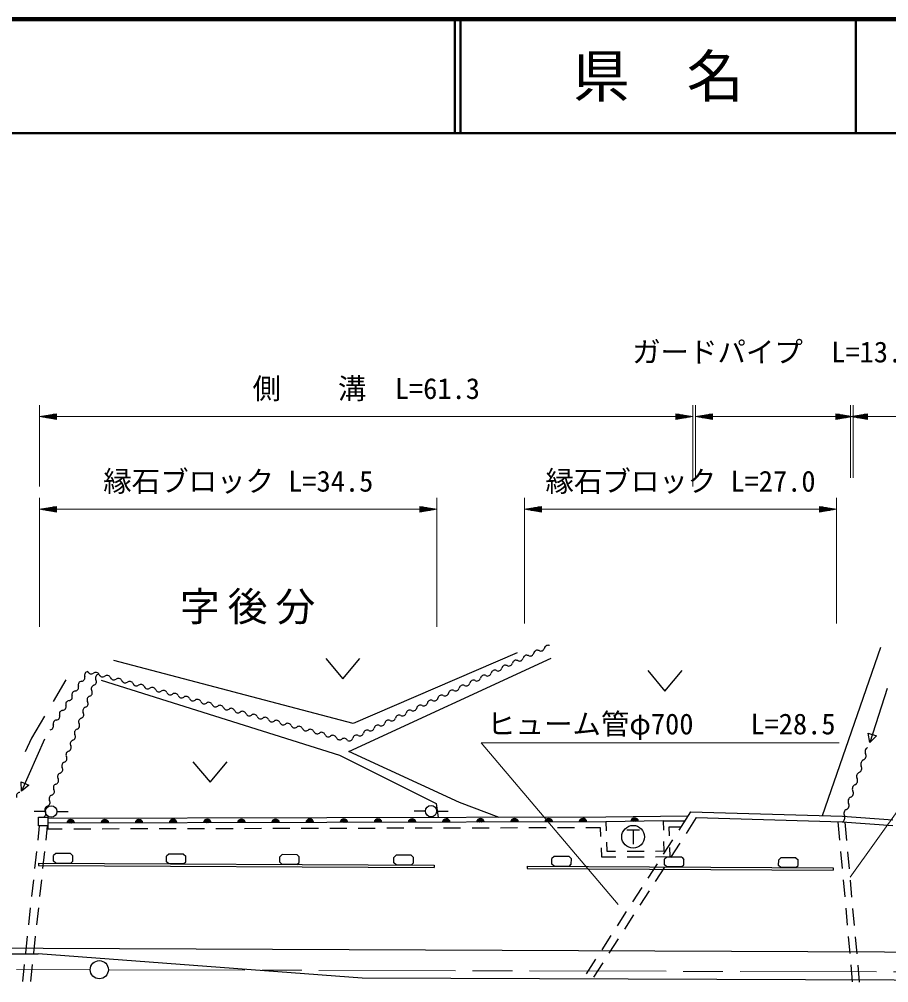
# Model space of a CAD drawing. Units: millimetres, scale not verified. Extents: x 40000 to 680000, y 20000 to 380000.
# Drawn here: x 259482 to 335877, y 295327 to 380000 of the extents above; entities that cross this region are included whole.
import ezdxf
from ezdxf.enums import TextEntityAlignment as Align

# ---------------------------------------------------------------- set-up
doc = ezdxf.new("R2010")
doc.units = ezdxf.units.MM
doc.header["$LTSCALE"] = 1000
doc.linetypes.add('CHAIN', pattern=[18.5, 12, -1.5, 3.5, -1.5])
for name, color, linetype, lineweight in [('M-BGD', 7, 'Continuous', 25), ('M-BGD-EXST', 7, 'Continuous', 25), ('M-BMK', 2, 'CHAIN', 13), ('M-BMK-SRVR', 3, 'Continuous', 25), ('M-STR-HTXT', 7, 'Continuous', 13), ('M-STR-STRD', 7, 'Continuous', 25), ('M-TTL', 2, 'Continuous', 140), ('M-TTL-LINE', 7, 'Continuous', 50)]:
    doc.layers.add(name, color=color, linetype=linetype, lineweight=lineweight)
doc.layers.add('M-BGD-TXT', color=7, linetype='Continuous')
doc.layers.add('M-TTL-TXT', color=7, linetype='Continuous')
doc.styles.add('ＭＳ ゴシック', font='')
doc.styles.get('ＭＳ ゴシック').set_extended_font_data('MS Gothic')

msp = doc.modelspace()

# ---------------------------------------------------------------- linework, layer by layer
at = {"layer": 'M-BGD'}
for p, q in [((330052, 310012), (335195, 324806)), ((286404, 323824), (287904, 322024)), ((287904, 322024), (289404, 323824)), ((314715, 322755), (316215, 320955)), ((316215, 320955), (317715, 322755)), ((263579, 321948), (262448, 320036)), ((335738, 321191), (334211, 316430)), ((261684, 318745), (260553, 316833)), ((261703, 316729), (259690, 312153)), ((260553, 316833), (260002, 315617)), ((334211, 316430), (334083, 317258)), ((334083, 317258), (334797, 317029)), ((334797, 317029), (334211, 316430)), ((274741, 314743), (276241, 312943)), ((276241, 312943), (277741, 314743)), ((259690, 312153), (259649, 312990)), ((259649, 312990), (260335, 312688)), ((260335, 312688), (259690, 312153)), ((261788, 310381), (260788, 310388)), ((262788, 310378), (263788, 310379)), ((295166, 310409), (294166, 310408)), ((296166, 310408), (297166, 310404)), ((318220, 309968), (311007, 309870)), ((318469, 310355), (317424, 308733)), ((318469, 310355), (331817, 309960)), ((331817, 309960), (336250, 309656)), ((261236, 309114), (261100, 307863)), ((261940, 309114), (261804, 307863)), ((311012, 309870), (261990, 309750)), ((311013, 309473), (261991, 309354)), ((261991, 309114), (261994, 308854)), ((316082, 309542), (311013, 309473)), ((311013, 309473), (311045, 308682)), ((316102, 308724), (316082, 309542)), ((316082, 309542), (317946, 309542)), ((318970, 309840), (318065, 308435)), ((318970, 309840), (331792, 309461)), ((331592, 307842), (331447, 309471)), ((331792, 309461), (336231, 309156)), ((332196, 307828), (332051, 309443)), ((261994, 308854), (263264, 308857)), ((264264, 308859), (265764, 308863)), ((266764, 308866), (268264, 308869)), ((269264, 308872), (270764, 308875)), ((271764, 308878), (273264, 308881)), ((274264, 308884), (275764, 308887)), ((276764, 308890), (278264, 308894)), ((279264, 308896), (280764, 308900)), ((281764, 308902), (283264, 308906)), ((284264, 308908), (285764, 308912)), ((286764, 308914), (288264, 308918)), ((289264, 308920), (290764, 308924)), ((291764, 308926), (293264, 308930)), ((294264, 308933), (295764, 308936)), ((296764, 308939), (298264, 308942)), ((299264, 308945), (300764, 308948)), ((301764, 308951), (303264, 308955)), ((304264, 308957), (305764, 308961)), ((306764, 308963), (308264, 308967)), ((309264, 308969), (310533, 308972)), ((310533, 308972), (310565, 308181)), ((316615, 308225), (316594, 309042)), ((316594, 309042), (317624, 309042)), ((311085, 307683), (311117, 306892)), ((316883, 307892), (316070, 306631)), ((316147, 306906), (316127, 307725)), ((317524, 307595), (316711, 306334)), ((260993, 306869), (260831, 305378)), ((261697, 306868), (261535, 305377)), ((262687, 306680), (262487, 306496)), ((263989, 306674), (262687, 306680)), ((263989, 306674), (264188, 306487)), ((272618, 306631), (272417, 306446)), ((273920, 306625), (272618, 306631)), ((273920, 306625), (274119, 306438)), ((282583, 306582), (282382, 306397)), ((283885, 306575), (282583, 306582)), ((283885, 306575), (284084, 306389)), ((292608, 306532), (292407, 306347)), ((293909, 306526), (292608, 306532)), ((293909, 306526), (294108, 306339)), ((310605, 307182), (310637, 306390)), ((311117, 306892), (311882, 306894)), ((312882, 306897), (314382, 306901)), ((315382, 306904), (316147, 306906)), ((316660, 306408), (316639, 307225)), ((331816, 305352), (331682, 306846)), ((332419, 305338), (332285, 306832)), ((262484, 306013), (262487, 306496)), ((262683, 305826), (262484, 306013)), ((263985, 305820), (262683, 305826)), ((263985, 305820), (264186, 306004)), ((264186, 306004), (264188, 306487)), ((272415, 305963), (272417, 306446)), ((272614, 305777), (272415, 305963)), ((273916, 305770), (272614, 305777)), ((273916, 305770), (274116, 305955)), ((274116, 305955), (274119, 306438)), ((282380, 305914), (282382, 306397)), ((282579, 305727), (282380, 305914)), ((283881, 305721), (282579, 305727)), ((283881, 305721), (284082, 305906)), ((284082, 305906), (284084, 306389)), ((292404, 305864), (292407, 306347)), ((292603, 305678), (292404, 305864)), ((293905, 305671), (292603, 305678)), ((293905, 305671), (294106, 305856)), ((294106, 305856), (294108, 306339)), ((306286, 305749), (306288, 306232)), ((306485, 305562), (306286, 305749)), ((306489, 306417), (306288, 306232)), ((307791, 306410), (306489, 306417)), ((307787, 305555), (307988, 305740)), ((307791, 306410), (307990, 306223)), ((307988, 305740), (307990, 306223)), ((310637, 306390), (311898, 306394)), ((312898, 306397), (314398, 306401)), ((315529, 305790), (314716, 304529)), ((315398, 306404), (316660, 306408)), ((316181, 305696), (316183, 306179)), ((316380, 305510), (316181, 305696)), ((316384, 306364), (316183, 306179)), ((317686, 306357), (316384, 306364)), ((317681, 305503), (317882, 305687)), ((317686, 306357), (317885, 306170)), ((317882, 305687), (317885, 306170)), ((326204, 305643), (326207, 306126)), ((326408, 306310), (326207, 306126)), ((327710, 306303), (326408, 306310)), ((327710, 306303), (327909, 306117)), ((327906, 305634), (327909, 306117)), ((307787, 305555), (306485, 305562)), ((316170, 305493), (315357, 304232)), ((317681, 305503), (316380, 305510)), ((326403, 305456), (326204, 305643)), ((327705, 305449), (326403, 305456)), ((327705, 305449), (327906, 305634)), ((260723, 304384), (260561, 302893)), ((261427, 304383), (261265, 302892)), ((332039, 302862), (331905, 304356)), ((332642, 302848), (332509, 304342)), ((314175, 303689), (313362, 302428)), ((314816, 303392), (314003, 302131)), ((260453, 301898), (260292, 300407)), ((261157, 301897), (260996, 300406)), ((312821, 301587), (312008, 300326)), ((332262, 300372), (332128, 301866)), ((332866, 300358), (332732, 301852)), ((313462, 301290), (312649, 300029)), ((260184, 299413), (260022, 297922)), ((260888, 299412), (260726, 297921)), ((311467, 299486), (310654, 298225)), ((312108, 299188), (311295, 297927)), ((332485, 297882), (332351, 299376)), ((333089, 297868), (332955, 299362)), ((310113, 297384), (309300, 296123)), ((259914, 296928), (259753, 295436)), ((260618, 296927), (260457, 295435)), ((310754, 297087), (309941, 295826)), ((332708, 295392), (332574, 296886)), ((333312, 295378), (333178, 296872))]:
    msp.add_line(p, q, dxfattribs=at)
for points in [[(303239, 324319), (288806, 318100), (267793, 323659)], [(301654, 309847), (298148, 311171), (288446, 315662), (306217, 323863)], [(266689, 321914), (287605, 315338), (296107, 311075), (296299, 309834)]]:
    msp.add_lwpolyline(points, dxfattribs=at)
msp.add_lwpolyline([(261158, 309890), (261991, 309890), (261991, 309114), (261158, 309114)], close=True, dxfattribs=at)
for centre in [(262288, 310377), (295666, 310410)]:
    msp.add_circle(centre, 500, dxfattribs=at)
for centre, radius, start, end in [((305002, 324218), 329, 63.47478, 166.83806), ((305296, 324806), 329, 243.47478, 346.83806), ((305937, 324657), 329, 63.47478, 166.83806), ((303133, 323340), 329, 63.47478, 166.83806), ((303427, 323929), 329, 243.47478, 346.83806), ((304068, 323779), 329, 63.47478, 166.83806), ((304362, 324368), 329, 243.47478, 346.83806), ((265530, 322350), 319, 94.54602, 199.5766), ((265805, 322797), 326, 203.20511, 307.0725), ((301264, 322462), 329, 63.47478, 166.83806), ((301558, 323051), 329, 243.47478, 346.83806), ((302199, 322901), 329, 63.47478, 166.83806), ((302493, 323490), 329, 243.47478, 346.83806), ((264979, 321500), 319, 94.54602, 199.5766), ((264929, 322136), 319, 274.54602, 19.5766), ((266198, 322277), 326, 23.20511, 127.0725), ((265936, 321780), 329, 287.36822, 30.67278), ((266502, 322116), 329, 107.36822, 210.67278), ((266797, 322534), 326, 203.20511, 307.0725), ((267190, 322014), 326, 23.20511, 127.0725), ((267789, 322270), 326, 203.20511, 307.0725), ((268182, 321750), 326, 23.20511, 127.0725), ((268782, 322007), 326, 203.20511, 307.0725), ((269175, 321487), 326, 23.20511, 127.0725), ((299395, 321584), 329, 63.47478, 166.83806), ((299689, 322173), 329, 243.47478, 346.83806), ((300330, 322023), 329, 63.47478, 166.83806), ((300624, 322612), 329, 243.47478, 346.83806), ((264428, 320649), 319, 94.54602, 199.5766), ((264378, 321286), 319, 274.54602, 19.5766), ((265566, 320815), 329, 287.36822, 30.67278), ((266132, 321151), 329, 107.36822, 210.67278), ((269774, 321744), 326, 203.20511, 307.0725), ((270167, 321224), 326, 23.20511, 127.0725), ((270766, 321480), 326, 203.20511, 307.0725), ((271159, 320960), 326, 23.20511, 127.0725), ((271759, 321217), 326, 203.20511, 307.0725), ((272152, 320697), 326, 23.20511, 127.0725), ((297526, 320707), 329, 63.47478, 166.83806), ((297820, 321295), 329, 243.47478, 346.83806), ((298461, 321146), 329, 63.47478, 166.83806), ((298755, 321734), 329, 243.47478, 346.83806), ((263877, 319798), 319, 94.54602, 199.5766), ((263826, 320435), 319, 274.54602, 19.5766), ((265762, 320187), 329, 107.36822, 210.67278), ((272751, 320954), 326, 203.20511, 307.0725), ((273144, 320434), 326, 23.20511, 127.0725), ((273743, 320691), 326, 203.20511, 307.0725), ((274136, 320170), 326, 23.20511, 127.0725), ((274736, 320427), 326, 203.20511, 307.0725), ((275129, 319907), 326, 23.20511, 127.0725), ((295657, 319829), 329, 63.47478, 166.83806), ((295951, 320418), 329, 243.47478, 346.83806), ((296592, 320268), 329, 63.47478, 166.83806), ((296886, 320857), 329, 243.47478, 346.83806), ((263326, 318948), 319, 94.54602, 199.5766), ((263275, 319584), 319, 274.54602, 19.5766), ((265392, 319222), 329, 107.36822, 210.67278), ((265196, 319851), 329, 287.36822, 30.67278), ((275728, 320164), 326, 203.20511, 307.0725), ((276121, 319644), 326, 23.20511, 127.0725), ((276720, 319901), 326, 203.20511, 307.0725), ((277113, 319380), 326, 23.20511, 127.0725), ((277713, 319637), 326, 203.20511, 307.0725), ((278106, 319117), 326, 23.20511, 127.0725), ((278705, 319374), 326, 203.20511, 307.0725), ((293788, 318951), 329, 63.47478, 166.83806), ((294082, 319540), 329, 243.47478, 346.83806), ((294723, 319390), 329, 63.47478, 166.83806), ((295017, 319979), 329, 243.47478, 346.83806), ((262775, 318097), 319, 94.54602, 199.5766), ((262724, 318734), 319, 274.54602, 19.5766), ((265023, 318257), 329, 107.36822, 210.67278), ((264826, 318886), 329, 287.36822, 30.67278), ((279098, 318854), 326, 23.20511, 127.0725), ((279697, 319111), 326, 203.20511, 307.0725), ((280090, 318590), 326, 23.20511, 127.0725), ((280689, 318847), 326, 203.20511, 307.0725), ((281083, 318327), 326, 23.20511, 127.0725), ((281682, 318584), 326, 203.20511, 307.0725), ((282075, 318064), 326, 23.20511, 127.0725), ((291919, 318073), 329, 63.47478, 166.83806), ((292213, 318662), 329, 243.47478, 346.83806), ((292854, 318512), 329, 63.47478, 166.83806), ((293148, 319101), 329, 243.47478, 346.83806), ((262173, 317883), 319, 274.54602, 19.5766), ((264653, 317293), 329, 107.36822, 210.67278), ((264456, 317921), 329, 287.36822, 30.67278), ((282674, 318321), 326, 203.20511, 307.0725), ((283067, 317800), 326, 23.20511, 127.0725), ((283666, 318057), 326, 203.20511, 307.0725), ((284059, 317537), 326, 23.20511, 127.0725), ((284659, 317794), 326, 203.20511, 307.0725), ((285052, 317274), 326, 23.20511, 127.0725), ((290050, 317196), 329, 63.47478, 166.83806), ((290344, 317784), 329, 243.47478, 346.83806), ((290985, 317635), 329, 63.47478, 166.83806), ((291279, 318223), 329, 243.47478, 346.83806), ((264086, 316957), 329, 287.36822, 30.67278), ((285651, 317531), 326, 203.20511, 307.0725), ((286044, 317011), 326, 23.20511, 127.0725), ((286643, 317267), 326, 203.20511, 307.0725), ((287036, 316747), 326, 23.20511, 127.0725), ((287636, 317004), 326, 203.20511, 307.0725), ((288029, 316484), 326, 23.20511, 127.0725), ((288475, 316907), 329, 243.47478, 346.83806), ((289116, 316757), 329, 63.47478, 166.83806), ((289410, 317346), 329, 243.47478, 346.83806), ((263716, 315992), 329, 287.36822, 30.67278), ((264283, 316328), 329, 107.36822, 210.67278), ((334187, 315635), 394, 114.15511, 208.09279), ((263346, 315028), 329, 287.36822, 30.67278), ((263913, 315364), 329, 107.36822, 210.67278), ((333493, 315264), 394, 294.15511, 28.09279), ((262977, 314063), 329, 287.36822, 30.67278), ((263543, 314399), 329, 107.36822, 210.67278), ((333120, 314175), 394, 294.15511, 28.09279), ((333815, 314546), 394, 114.15511, 208.09279), ((263173, 313434), 329, 107.36822, 210.67278), ((333442, 313457), 394, 114.15511, 208.09279), ((262803, 312470), 329, 107.36822, 210.67278), ((262607, 313098), 329, 287.36822, 30.67278), ((333070, 312368), 394, 114.15511, 208.09279), ((332748, 313086), 394, 294.15511, 28.09279), ((259557, 311728), 332, 96.5366, 199.3696), ((262433, 311505), 329, 107.36822, 210.67278), ((262237, 312134), 329, 287.36822, 30.67278), ((332698, 311279), 394, 114.15511, 208.09279), ((332376, 311997), 394, 294.15511, 28.09279), ((262064, 310540), 329, 107.36822, 210.67278), ((261867, 311169), 329, 287.36822, 30.67278), ((332003, 310909), 394, 294.15511, 28.09279), ((261497, 310204), 329, 287.36822, 30.67278), ((331631, 309820), 394, 294.15511, 28.09279), ((332325, 310190), 394, 114.15511, 208.09279), ((264002, 309305), 354, 8.93716, 171.34233), ((264002, 309305), 283, 11.1612, 169.1183), ((264002, 309305), 212, 14.90752, 165.37197), ((264002, 309305), 142, 22.61925, 157.66024), ((264002, 309305), 100, 32.93691, 147.34258), ((264002, 309305), 100, 32.93691, 147.34258), ((267002, 309312), 354, 8.93716, 171.34233), ((267002, 309312), 283, 11.1612, 169.1183), ((267002, 309312), 212, 14.90752, 165.37197), ((267002, 309312), 142, 22.61925, 157.66024), ((267002, 309312), 100, 32.93691, 147.34258), ((267002, 309312), 100, 32.93691, 147.34258), ((270002, 309319), 354, 8.93716, 171.34233), ((270002, 309319), 283, 11.1612, 169.1183), ((270002, 309319), 212, 14.90752, 165.37197), ((270002, 309319), 142, 22.61925, 157.66024), ((270002, 309319), 100, 32.93691, 147.34258), ((270002, 309319), 100, 32.93691, 147.34258), ((273002, 309327), 354, 8.93716, 171.34233), ((273002, 309327), 283, 11.1612, 169.1183), ((273002, 309327), 212, 14.90752, 165.37197), ((273002, 309327), 142, 22.61925, 157.66024), ((273002, 309327), 100, 32.93691, 147.34258), ((273002, 309327), 100, 32.93691, 147.34258), ((276002, 309334), 354, 8.93716, 171.34233), ((276002, 309334), 283, 11.1612, 169.1183), ((276002, 309334), 212, 14.90752, 165.37197), ((276002, 309334), 142, 22.61925, 157.66024), ((276002, 309334), 100, 32.93691, 147.34258), ((276002, 309334), 100, 32.93691, 147.34258), ((279002, 309341), 354, 8.93716, 171.34233), ((279002, 309341), 283, 11.1612, 169.1183), ((279002, 309341), 212, 14.90752, 165.37197), ((279002, 309341), 142, 22.61925, 157.66024), ((279002, 309341), 100, 32.93691, 147.34258), ((279002, 309341), 100, 32.93691, 147.34258), ((282002, 309349), 354, 8.93716, 171.34233), ((282002, 309349), 283, 11.1612, 169.1183), ((282002, 309349), 212, 14.90752, 165.37197), ((282002, 309349), 142, 22.61925, 157.66024), ((282002, 309349), 100, 32.93691, 147.34258), ((282002, 309349), 100, 32.93691, 147.34258), ((285002, 309356), 354, 8.93716, 171.34233), ((285002, 309356), 283, 11.1612, 169.1183), ((285002, 309356), 212, 14.90752, 165.37197), ((285002, 309356), 142, 22.61925, 157.66024), ((285002, 309356), 100, 32.93691, 147.34258), ((285002, 309356), 100, 32.93691, 147.34258), ((288002, 309363), 354, 8.93716, 171.34233), ((288002, 309363), 283, 11.1612, 169.1183), ((288002, 309363), 212, 14.90752, 165.37197), ((288002, 309363), 142, 22.61925, 157.66024), ((288002, 309363), 100, 32.93691, 147.34258), ((288002, 309363), 100, 32.93691, 147.34258), ((291002, 309370), 354, 8.93716, 171.34233), ((291002, 309370), 283, 11.1612, 169.1183), ((291002, 309370), 212, 14.90752, 165.37197), ((291002, 309370), 142, 22.61925, 157.66024), ((291002, 309370), 100, 32.93691, 147.34258), ((291002, 309370), 100, 32.93691, 147.34258), ((294002, 309378), 354, 8.93716, 171.34233), ((294002, 309378), 283, 11.1612, 169.1183), ((294002, 309378), 212, 14.90752, 165.37197), ((294002, 309378), 142, 22.61925, 157.66024), ((294002, 309378), 100, 32.93691, 147.34258), ((294002, 309378), 100, 32.93691, 147.34258), ((297002, 309385), 354, 8.93716, 171.34233), ((297002, 309385), 283, 11.1612, 169.1183), ((297002, 309385), 212, 14.90752, 165.37197), ((297002, 309385), 142, 22.61925, 157.66024), ((297002, 309385), 100, 32.93691, 147.34258), ((297002, 309385), 100, 32.93691, 147.34258), ((300002, 309392), 354, 8.93716, 171.34233), ((300002, 309392), 283, 11.1612, 169.1183), ((300002, 309392), 212, 14.90752, 165.37197), ((300002, 309392), 142, 22.61925, 157.66024), ((300002, 309392), 100, 32.93691, 147.34258), ((300002, 309392), 100, 32.93691, 147.34258), ((303002, 309400), 354, 8.93716, 171.34233), ((303002, 309400), 283, 11.1612, 169.1183), ((303002, 309400), 212, 14.90752, 165.37197), ((303002, 309400), 142, 22.61925, 157.66024), ((303002, 309400), 100, 32.93691, 147.34258), ((303002, 309400), 100, 32.93691, 147.34258), ((306002, 309407), 354, 8.93716, 171.34233), ((306002, 309407), 283, 11.1612, 169.1183), ((306002, 309407), 212, 14.90752, 165.37197), ((306002, 309407), 142, 22.61925, 157.66024), ((306002, 309407), 100, 32.93691, 147.34258), ((306002, 309407), 100, 32.93691, 147.34258), ((309002, 309414), 354, 8.93716, 171.34233), ((309002, 309414), 283, 11.1612, 169.1183), ((309002, 309414), 212, 14.90752, 165.37197), ((309002, 309414), 142, 22.61925, 157.66024), ((309002, 309414), 100, 32.93691, 147.34258), ((309002, 309414), 100, 32.93691, 147.34258), ((313548, 309454), 354, 9.57718, 171.98235), ((313548, 309454), 283, 11.80122, 169.75832), ((313548, 309454), 212, 15.54754, 166.01199), ((313548, 309454), 142, 23.25927, 158.30026), ((313548, 309454), 100, 33.57693, 147.9826), ((313548, 309454), 100, 33.57693, 147.9826)]:
    msp.add_arc(centre, radius, start, end, dxfattribs=at)
at = {"layer": 'M-BGD-EXST'}
for p, q in [((312869, 308753), (313969, 308753)), ((313419, 308753), (313419, 307503))]:
    msp.add_line(p, q, dxfattribs=at)
msp.add_circle((313419, 308153), 1000, dxfattribs=at)
at = {"layer": 'M-BMK'}
for p, q in [((166744, 296767), (265709, 296471)), ((267309, 296467), (365964, 296194))]:
    msp.add_line(p, q, dxfattribs=at)
at = {"layer": 'M-BMK-SRVR'}
msp.add_circle((266509, 296469), 800, dxfattribs=at)
at = {"layer": 'M-STR-HTXT'}
for p, q in [((261265, 338937), (261265, 346081)), ((318674, 338937), (318674, 346081)), ((318898, 339699), (318898, 346081)), ((332516, 339699), (332516, 346081)), ((332740, 339699), (332740, 346081)), ((261265, 345081), (262765, 345331)), ((261265, 345081), (262765, 344831)), ((261265, 345081), (262765, 345081)), ((262765, 345131), (261565, 345131)), ((262765, 345031), (261565, 345031)), ((261865, 345181), (262765, 345181)), ((261865, 344981), (262765, 344981)), ((262765, 345231), (262165, 345231)), ((262765, 344931), (262165, 344931)), ((262465, 345281), (262765, 345281)), ((262465, 344881), (262765, 344881)), ((262765, 344831), (262765, 345331)), ((262765, 345081), (317174, 345081)), ((318674, 345081), (317174, 345331)), ((317174, 345331), (317174, 344831)), ((317474, 345281), (317174, 345281)), ((317174, 345231), (317774, 345231)), ((318074, 345181), (317174, 345181)), ((317174, 345131), (318374, 345131)), ((318674, 345081), (317174, 344831)), ((318674, 345081), (317174, 345081)), ((317174, 345031), (318374, 345031)), ((318074, 344981), (317174, 344981)), ((317174, 344931), (317774, 344931)), ((317474, 344881), (317174, 344881)), ((318898, 345081), (320398, 345331)), ((318898, 345081), (320398, 344831)), ((318898, 345081), (320398, 345081)), ((320398, 345131), (319198, 345131)), ((320398, 345031), (319198, 345031)), ((319498, 345181), (320398, 345181)), ((319498, 344981), (320398, 344981)), ((320398, 345231), (319798, 345231)), ((320398, 344931), (319798, 344931)), ((320098, 345281), (320398, 345281)), ((320098, 344881), (320398, 344881)), ((320398, 344831), (320398, 345331)), ((320398, 345081), (331240, 345081)), ((332740, 345081), (331240, 345331)), ((331240, 345331), (331240, 344831)), ((331540, 345281), (331240, 345281)), ((331240, 345231), (331840, 345231)), ((332140, 345181), (331240, 345181)), ((331240, 345131), (332440, 345131)), ((332740, 345081), (331240, 344831)), ((332740, 345081), (331240, 345081)), ((331240, 345031), (332440, 345031)), ((332140, 344981), (331240, 344981)), ((331240, 344931), (331840, 344931)), ((331540, 344881), (331240, 344881)), ((332516, 345081), (334016, 345331)), ((332516, 345081), (334016, 344831)), ((332516, 345081), (334016, 345081)), ((334016, 345131), (332816, 345131)), ((334016, 345031), (332816, 345031)), ((333116, 345181), (334016, 345181)), ((333116, 344981), (334016, 344981)), ((334016, 345231), (333416, 345231)), ((334016, 344931), (333416, 344931)), ((333716, 345281), (334016, 345281)), ((333716, 344881), (334016, 344881)), ((334016, 344831), (334016, 345331)), ((334016, 345081), (422972, 345081)), ((261265, 326592), (261265, 337937)), ((296182, 326592), (296182, 337937)), ((303864, 326891), (303864, 337937)), ((331299, 326891), (331299, 337937)), ((261265, 336937), (262765, 337187)), ((261865, 337037), (262765, 337037)), ((262765, 337087), (262165, 337087)), ((262465, 337137), (262765, 337137)), ((262765, 336687), (262765, 337187)), ((296182, 336937), (294682, 337187)), ((294682, 337187), (294682, 336687)), ((294982, 337137), (294682, 337137)), ((294682, 337087), (295282, 337087)), ((295582, 337037), (294682, 337037)), ((303864, 336937), (305364, 337187)), ((304464, 337037), (305364, 337037)), ((305364, 337087), (304764, 337087)), ((305064, 337137), (305364, 337137)), ((305364, 336687), (305364, 337187)), ((331299, 336937), (329799, 337187)), ((329799, 337187), (329799, 336687)), ((330099, 337137), (329799, 337137)), ((329799, 337087), (330399, 337087)), ((330699, 337037), (329799, 337037)), ((261265, 336937), (262765, 336687)), ((261265, 336937), (262765, 336937)), ((262765, 336987), (261565, 336987)), ((262765, 336887), (261565, 336887)), ((261865, 336837), (262765, 336837)), ((262765, 336787), (262165, 336787)), ((262465, 336737), (262765, 336737)), ((262765, 336937), (294682, 336937)), ((294682, 336987), (295882, 336987)), ((296182, 336937), (294682, 336687)), ((296182, 336937), (294682, 336937)), ((294682, 336887), (295882, 336887)), ((295582, 336837), (294682, 336837)), ((294682, 336787), (295282, 336787)), ((294982, 336737), (294682, 336737)), ((303864, 336937), (305364, 336687)), ((303864, 336937), (305364, 336937)), ((305364, 336987), (304164, 336987)), ((305364, 336887), (304164, 336887)), ((304464, 336837), (305364, 336837)), ((305364, 336787), (304764, 336787)), ((305064, 336737), (305364, 336737)), ((305364, 336937), (329799, 336937)), ((329799, 336987), (330999, 336987)), ((331299, 336937), (329799, 336687)), ((331299, 336937), (329799, 336937)), ((329799, 336887), (330999, 336887)), ((330699, 336837), (329799, 336837)), ((329799, 336787), (330399, 336787)), ((330099, 336737), (329799, 336737))]:
    msp.add_line(p, q, dxfattribs=at)
for points in [[(332484, 304619), (343766, 320370), (375216, 320370)], [(312116, 302188), (300070, 316404), (331520, 316404)]]:
    msp.add_lwpolyline(points, dxfattribs=at)
at = {"layer": 'M-STR-STRD'}
for p, q in [((261185, 305833), (261184, 305633)), ((261185, 305833), (295934, 305661)), ((261184, 305633), (295933, 305461)), ((295934, 305661), (295933, 305461)), ((304119, 305575), (304117, 305375)), ((304117, 305375), (330997, 305231)), ((304119, 305575), (330998, 305431)), ((330998, 305431), (330997, 305231)), ((248107, 297911), (261150, 297856))]:
    msp.add_line(p, q, dxfattribs=at)
for points in [[(248109, 298411), (369110, 297895), (398659, 295827), (430420, 295827)], [(398659, 295327), (289609, 295723), (261150, 297856)]]:
    msp.add_lwpolyline(points, dxfattribs=at)
at = {"layer": 'M-TTL'}
msp.add_line((680000, 380000), (40000, 380000), dxfattribs=at)
at = {"layer": 'M-TTL-LINE'}
for p, q in [((297750, 380000), (297750, 370000)), ((298250, 380000), (298250, 370000)), ((333000, 380000), (333000, 370000)), ((40000, 370000), (680000, 370000))]:
    msp.add_line(p, q, dxfattribs=at)

# ---------------------------------------------------------------- texts
at = {"layer": 'M-BGD-TXT', "insert": (279894, 326806), "char_height": 2566, "attachment_point": 8, "style": 'ＭＳ ゴシック'}
msp.add_mtext('\\T1.2;字後分', dxfattribs=at)
at = {"layer": 'M-STR-HTXT', "style": 'ＭＳ ゴシック'}
for s, p in [('ガードパイプ  L=13.7', (325819, 349296)), ('側\u3000\u3000溝  L=61.3', (289970, 346081)), ('縁石ブロック L=34.5', (278724, 337937)), ('縁石ブロック L=27.0', (317582, 337937)), ('ヒューム管φ700\u3000\u3000L=28.5', (315895, 316604))]:
    msp.add_text(s, height=1833, dxfattribs=at).set_placement(p, align=Align.BOTTOM_CENTER)
at = {"layer": 'M-TTL-TXT', "style": 'ＭＳ ゴシック'}
msp.add_text('県\u3000名', height=3666, dxfattribs=at).set_placement((315625, 375000), align=Align.MIDDLE_CENTER)

doc.saveas('drawing.dxf')
